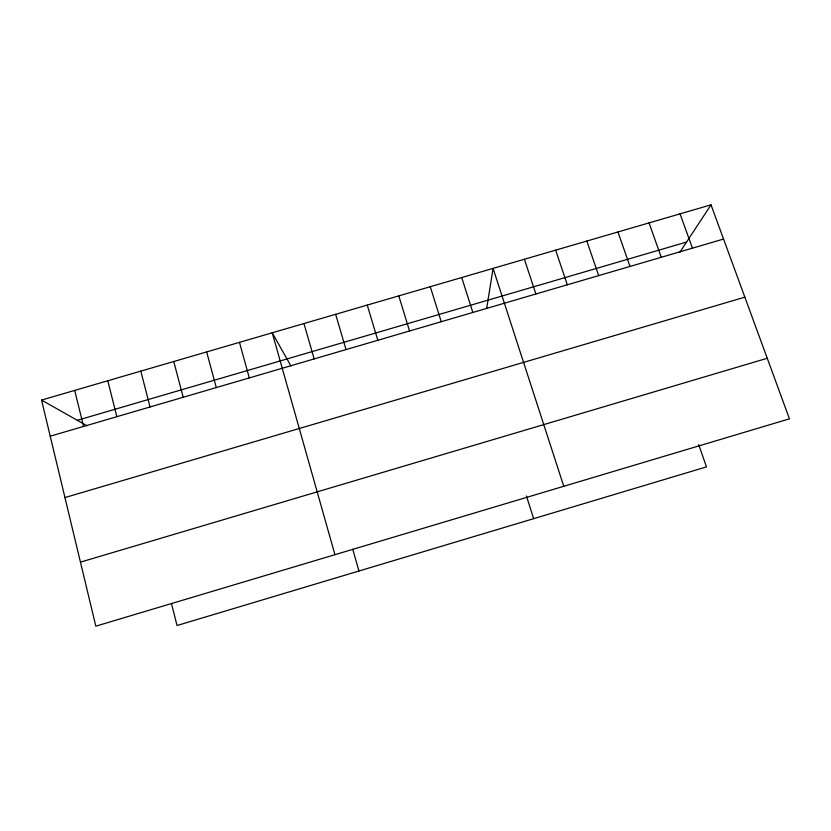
<?xml version="1.0" encoding="UTF-8"?>
<svg xmlns="http://www.w3.org/2000/svg" width="831" height="831" viewBox="0 0 831 831"><rect width="100%" height="100%" fill="white"/><g stroke="black" fill="none" stroke-linecap="round" stroke-linejoin="round"><path stroke-width="1.25" d="M486.644 308.581L493.084 268.392L563.771 486.291M679.831 252.323L711.014 204.831L789.45 418.834L95.825 626.169L41.55 400.075L711.014 204.831M80.451 562.14L767.252 358.265M64.953 497.572L744.856 297.155M77.293 420.309L686.572 242.05M50.224 436.202L723.562 239.048M41.55 400.075L87.037 425.825M290.892 365.9L272.225 332.795L334.945 554.692M680.059 213.858L692.431 248.168M649.053 222.905L661.237 257.298M698.663 444.554L706.475 466.887L177.045 625.514L171.446 603.441M617.973 231.963L629.991 266.45M586.842 241.042L598.673 275.612M555.648 250.141L567.303 284.794M524.403 259.251L535.881 293.997M461.714 277.533L472.839 312.456M526.449 496.024L533.637 518.669M430.281 286.705L441.23 321.711M398.797 295.888L409.548 330.987M367.24 305.091L377.825 340.284M335.631 314.305L346.028 349.591M303.959 323.539L314.17 358.919M352.749 549.249L358.961 571.011M239.473 342.351L249.3 377.908M206.649 351.929L216.289 387.578M173.762 361.516L183.204 397.26M140.803 371.125L150.058 406.972M107.781 380.754L116.849 416.695M74.697 390.404L83.567 426.438"/></g></svg>
